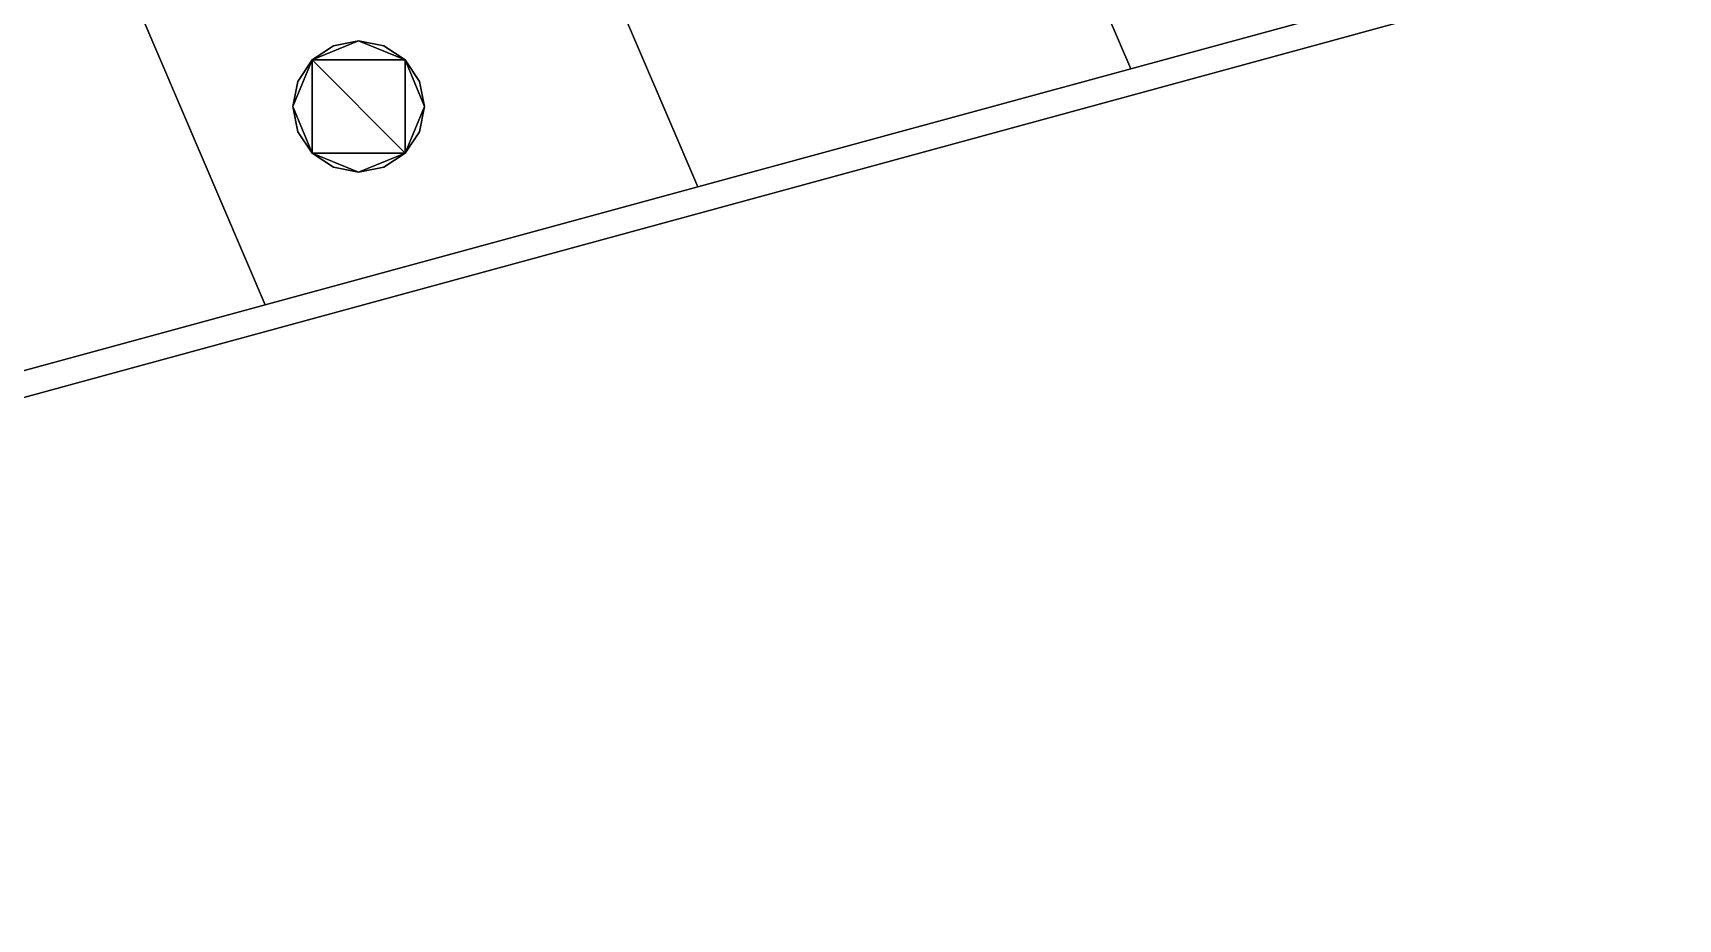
# Model space of a CAD drawing. Extents: x 2629709 to 3675628, y 1179 to 102095.
# Drawn here: x 2658541 to 2664888, y 71625 to 75046 of the extents above; entities that cross this region are included whole.
import ezdxf

# ---------------------------------------------------------------- set-up
doc = ezdxf.new("R2010")
doc.units = 0
doc.header["$LTSCALE"] = 550
doc.header["$MEASUREMENT"] = 0
for name, color, linetype in [('3DF-기초', 4, 'Continuous'), ('3DF-말뚝', 6, 'Continuous'), ('3DF-슬래브', 8, 'Continuous'), ('3DF-포장', 250, 'Continuous')]:
    doc.layers.add(name, color=color, linetype=linetype)

msp = doc.modelspace()

# ---------------------------------------------------------------- linework, layer by layer
at = {"layer": '3DF-기초'}
for points in [[(2651125.1, 71624.7, 102250), (2649027.4, 76613, 102250), (2669000.1, 82057.3, 102250), (2671166.1, 77095.6, 102250)], [(2649027.4, 76613, 102350), (2651125.1, 71624.7, 102350), (2671166.1, 77095.6, 102350), (2669000.1, 82057.3, 102350)], [(2662776.3, 74907.9, 102350), (2660717.6, 79697, 102350), (2662382.1, 80150.7, 102350), (2664446.2, 75363.8, 102350)], [(2660717.6, 79697, 103350), (2662776.3, 74907.9, 103350), (2664446.2, 75363.8, 103350), (2662382.1, 80150.7, 103350)], [(2661106.3, 74452, 102350), (2659053.1, 79243.2, 102350), (2660717.6, 79697, 102350), (2662776.3, 74907.9, 102350)], [(2659053.1, 79243.2, 103350), (2661106.3, 74452, 103350), (2662776.3, 74907.9, 103350), (2660717.6, 79697, 103350)], [(2659436.3, 73996.2, 102350), (2657388.6, 78789.5, 102350), (2659053.1, 79243.2, 102350), (2661106.3, 74452, 102350)], [(2657388.6, 78789.5, 103350), (2659436.3, 73996.2, 103350), (2661106.3, 74452, 103350), (2659053.1, 79243.2, 103350)], [(2657766.3, 73540.3, 102350), (2655724.1, 78335.8, 102350), (2657388.6, 78789.5, 102350), (2659436.3, 73996.2, 102350)], [(2655724.1, 78335.8, 103350), (2657766.3, 73540.3, 103350), (2659436.3, 73996.2, 103350), (2657388.6, 78789.5, 103350)], [(2651125.1, 71624.7, 102350), (2651125.1, 71624.7, 102250), (2671166.1, 77095.6, 102250), (2671166.1, 77095.6, 102350)], [(2662776.3, 74907.9, 103350), (2662776.3, 74907.9, 102350), (2664446.2, 75363.8, 102350), (2664446.2, 75363.8, 103350)], [(2661106.3, 74452, 103350), (2661106.3, 74452, 102350), (2662776.3, 74907.9, 102350), (2662776.3, 74907.9, 103350)], [(2659436.3, 73996.2, 103350), (2659436.3, 73996.2, 102350), (2661106.3, 74452, 102350), (2661106.3, 74452, 103350)], [(2657766.3, 73540.3, 103350), (2657766.3, 73540.3, 102350), (2659436.3, 73996.2, 102350), (2659436.3, 73996.2, 103350)]]:
    msp.add_3dface(points, dxfattribs=at)
at = {"layer": '3DF-말뚝'}
for points in [[(2659797.1, 75016.1, 95650), (2659699.9, 74996.7, 95650), (2659617.5, 74941.7, 95650)], [(2659976.7, 74941.7, 95650), (2659797.1, 75016.1, 95650), (2659617.5, 74941.7, 95650)], [(2659797.1, 75016.1, 102350), (2659699.9, 74996.7, 102350), (2659617.5, 74941.7, 102350)], [(2659976.7, 74941.7, 102350), (2659797.1, 75016.1, 102350), (2659617.5, 74941.7, 102350)], [(2659699.9, 74996.7, 95650), (2659617.5, 74941.7, 95650), (2659617.5, 74941.7, 102350), (2659699.9, 74996.7, 102350)], [(2659797.1, 75016.1, 95650), (2659699.9, 74996.7, 95650), (2659699.9, 74996.7, 102350), (2659797.1, 75016.1, 102350)], [(2659894.3, 74996.7, 95650), (2659797.1, 75016.1, 95650), (2659797.1, 75016.1, 102350), (2659894.3, 74996.7, 102350)], [(2659976.7, 74941.7, 95650), (2659894.3, 74996.7, 95650), (2659797.1, 75016.1, 95650)], [(2659976.7, 74941.7, 102350), (2659894.3, 74996.7, 102350), (2659797.1, 75016.1, 102350)], [(2659976.7, 74941.7, 95650), (2659894.3, 74996.7, 95650), (2659894.3, 74996.7, 102350), (2659976.7, 74941.7, 102350)], [(2659617.5, 74941.7, 95650), (2659562.5, 74859.3, 95650), (2659543.1, 74762.1, 95650)], [(2659617.5, 74941.7, 95650), (2659543.1, 74762.1, 95650), (2659617.5, 74582.5, 95650)], [(2659617.5, 74941.7, 102350), (2659562.5, 74859.3, 102350), (2659543.1, 74762.1, 102350)], [(2659617.5, 74941.7, 102350), (2659543.1, 74762.1, 102350), (2659617.5, 74582.5, 102350)], [(2659617.5, 74941.7, 95650), (2659562.5, 74859.3, 95650), (2659562.5, 74859.3, 102350), (2659617.5, 74941.7, 102350)], [(2659976.7, 74582.5, 95650), (2659976.7, 74941.7, 95650), (2659617.5, 74941.7, 95650)], [(2659617.5, 74941.7, 95650), (2659617.5, 74582.5, 95650), (2659976.7, 74582.5, 95650)], [(2659976.7, 74582.5, 102350), (2659976.7, 74941.7, 102350), (2659617.5, 74941.7, 102350)], [(2659617.5, 74941.7, 102350), (2659617.5, 74582.5, 102350), (2659976.7, 74582.5, 102350)], [(2660031.8, 74859.3, 95650), (2659976.7, 74941.7, 95650), (2659976.7, 74941.7, 102350), (2660031.8, 74859.3, 102350)], [(2660051.1, 74762.1, 95650), (2660031.8, 74859.3, 95650), (2659976.7, 74941.7, 95650)], [(2659976.7, 74582.5, 95650), (2660051.1, 74762.1, 95650), (2659976.7, 74941.7, 95650)], [(2660051.1, 74762.1, 102350), (2660031.8, 74859.3, 102350), (2659976.7, 74941.7, 102350)], [(2659976.7, 74582.5, 102350), (2660051.1, 74762.1, 102350), (2659976.7, 74941.7, 102350)], [(2659562.5, 74859.3, 95650), (2659543.1, 74762.1, 95650), (2659543.1, 74762.1, 102350), (2659562.5, 74859.3, 102350)], [(2660051.1, 74762.1, 95650), (2660031.8, 74859.3, 95650), (2660031.8, 74859.3, 102350), (2660051.1, 74762.1, 102350)], [(2659543.1, 74762.1, 95650), (2659562.5, 74664.9, 95650), (2659562.5, 74664.9, 102350), (2659543.1, 74762.1, 102350)], [(2659543.1, 74762.1, 95650), (2659562.5, 74664.9, 95650), (2659617.5, 74582.5, 95650)], [(2659543.1, 74762.1, 102350), (2659562.5, 74664.9, 102350), (2659617.5, 74582.5, 102350)], [(2659976.7, 74582.5, 95650), (2660031.8, 74664.9, 95650), (2660051.1, 74762.1, 95650)], [(2659976.7, 74582.5, 102350), (2660031.8, 74664.9, 102350), (2660051.1, 74762.1, 102350)], [(2660031.8, 74664.9, 95650), (2660051.1, 74762.1, 95650), (2660051.1, 74762.1, 102350), (2660031.8, 74664.9, 102350)], [(2659562.5, 74664.9, 95650), (2659617.5, 74582.5, 95650), (2659617.5, 74582.5, 102350), (2659562.5, 74664.9, 102350)], [(2659976.7, 74582.5, 95650), (2660031.8, 74664.9, 95650), (2660031.8, 74664.9, 102350), (2659976.7, 74582.5, 102350)], [(2659617.5, 74582.5, 95650), (2659699.9, 74527.4, 95650), (2659699.9, 74527.4, 102350), (2659617.5, 74582.5, 102350)], [(2659617.5, 74582.5, 95650), (2659699.9, 74527.4, 95650), (2659797.1, 74508.1, 95650)], [(2659617.5, 74582.5, 95650), (2659797.1, 74508.1, 95650), (2659976.7, 74582.5, 95650)], [(2659617.5, 74582.5, 102350), (2659699.9, 74527.4, 102350), (2659797.1, 74508.1, 102350)], [(2659617.5, 74582.5, 102350), (2659797.1, 74508.1, 102350), (2659976.7, 74582.5, 102350)], [(2659797.1, 74508.1, 95650), (2659894.3, 74527.4, 95650), (2659976.7, 74582.5, 95650)], [(2659797.1, 74508.1, 102350), (2659894.3, 74527.4, 102350), (2659976.7, 74582.5, 102350)], [(2659894.3, 74527.4, 95650), (2659976.7, 74582.5, 95650), (2659976.7, 74582.5, 102350), (2659894.3, 74527.4, 102350)], [(2659699.9, 74527.4, 95650), (2659797.1, 74508.1, 95650), (2659797.1, 74508.1, 102350), (2659699.9, 74527.4, 102350)], [(2659797.1, 74508.1, 95650), (2659894.3, 74527.4, 95650), (2659894.3, 74527.4, 102350), (2659797.1, 74508.1, 102350)]]:
    msp.add_3dface(points, dxfattribs=at)
at = {"layer": '3DF-슬래브'}
for points in [[(2649768.3, 74851, 111626.3), (2669765.8, 80303.3, 110632.4), (2669350, 81255.7, 110591), (2649366.2, 75807.2, 111588.8)], [(2669765.8, 80303.3, 111632.4), (2649768.3, 74851, 112626.3), (2649366.2, 75807.2, 112588.8), (2669350, 81255.7, 111591)], [(2649768.3, 74851, 111626.3), (2669765.8, 80303.3, 110632.4), (2669765.8, 80303.3, 111632.4), (2649768.3, 74851, 112626.3)]]:
    msp.add_3dface(points, dxfattribs=at)
at = {"layer": '3DF-포장'}
for points in [[(2650202.5, 74969.4, 112604.4), (2660200.3, 77695.3, 112100.7), (2659791.2, 78649.5, 112061.3), (2649800.4, 75925.6, 112566.9)], [(2660200.3, 77695.3, 112180.7), (2650202.5, 74969.4, 112684.4), (2649800.4, 75925.6, 112646.9), (2659791.2, 78649.5, 112141.3)], [(2650202.5, 74969.4, 112604.4), (2660200.3, 77695.3, 112100.7), (2660200.3, 77695.3, 112180.7), (2650202.5, 74969.4, 112684.4)]]:
    msp.add_3dface(points, dxfattribs=at)

doc.saveas('drawing.dxf')
